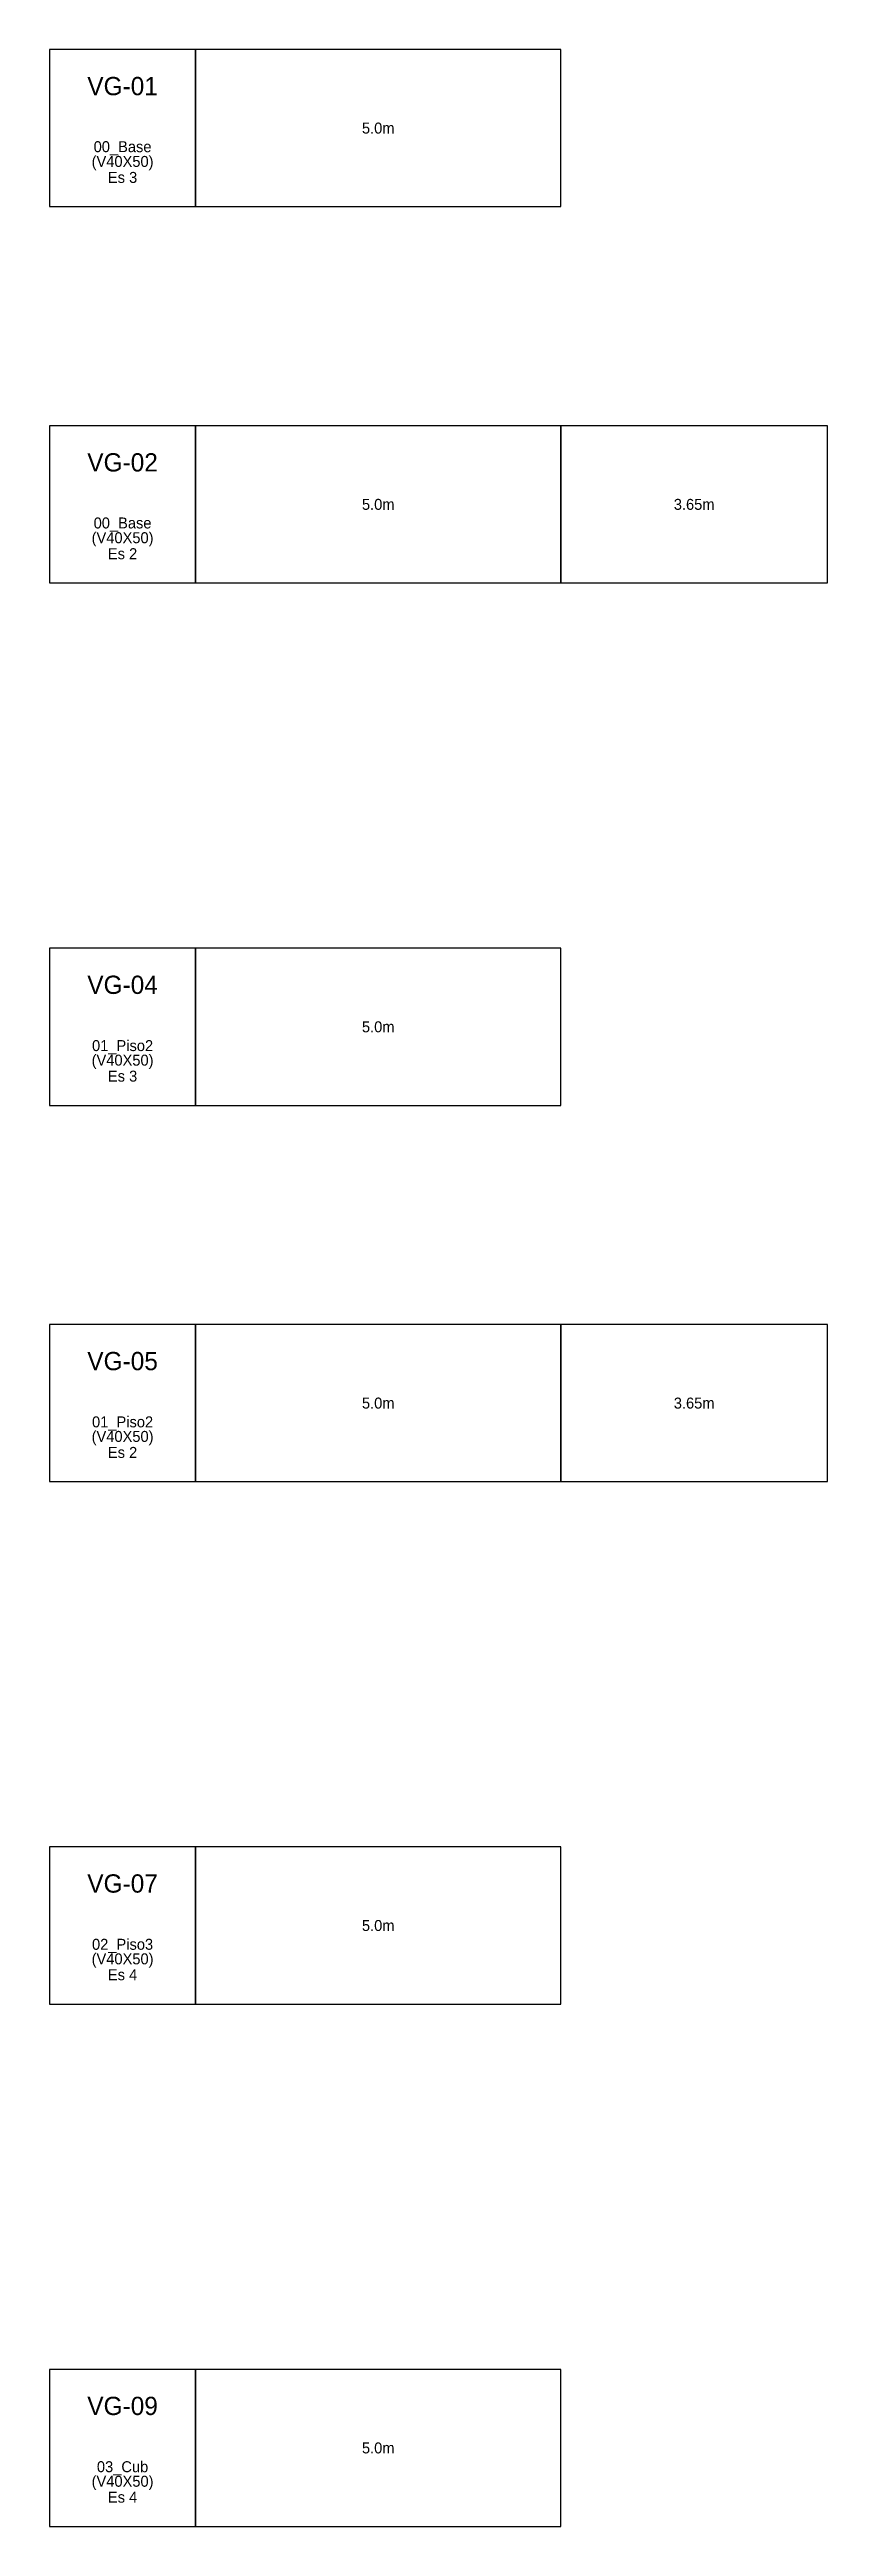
# Model space of a CAD drawing. Header units: metres. Extents: x 0 to 10.7, y -31.8 to 2.1.
import ezdxf
from ezdxf.enums import TextEntityAlignment as Align

# ---------------------------------------------------------------- set-up
doc = ezdxf.new("R2010")
doc.units = ezdxf.units.M

msp = doc.modelspace()

# ---------------------------------------------------------------- linework, layer by layer
for points in [[(0, 0), (2, 0), (2, 2.15), (0, 2.15)], [(2, 0), (7, 0), (7, 2.15), (2, 2.15)], [(0, -5.15), (2, -5.15), (2, -3), (0, -3)], [(2, -5.15), (7, -5.15), (7, -3), (2, -3)], [(7, -5.15), (10.65, -5.15), (10.65, -3), (7, -3)], [(0, -12.3), (2, -12.3), (2, -10.15), (0, -10.15)], [(2, -12.3), (7, -12.3), (7, -10.15), (2, -10.15)], [(0, -17.45), (2, -17.45), (2, -15.3), (0, -15.3)], [(2, -17.45), (7, -17.45), (7, -15.3), (2, -15.3)], [(7, -17.45), (10.65, -17.45), (10.65, -15.3), (7, -15.3)], [(0, -24.6), (2, -24.6), (2, -22.45), (0, -22.45)], [(2, -24.6), (7, -24.6), (7, -22.45), (2, -22.45)], [(0, -31.75), (2, -31.75), (2, -29.6), (0, -29.6)], [(2, -31.75), (7, -31.75), (7, -29.6), (2, -29.6)]]:
    msp.add_lwpolyline(points, close=True)

# ---------------------------------------------------------------- texts
for s, height, p in [('VG-01', 0.25, (1, 1.65)), ('5.0m', 0.15, (4.5, 1.075)), ('(V40X50)', 0.15, (1, 0.6)), ('00_Base', 0.15, (1, 0.8)), ('Es 3', 0.15, (1, 0.4)), ('VG-02', 0.25, (1, -3.5)), ('5.0m', 0.15, (4.5, -4.075)), ('3.65m', 0.15, (8.825, -4.075)), ('00_Base', 0.15, (1, -4.35)), ('(V40X50)', 0.15, (1, -4.55)), ('Es 2', 0.15, (1, -4.75)), ('VG-04', 0.25, (1, -10.65)), ('5.0m', 0.15, (4.5, -11.225)), ('01_Piso2', 0.15, (1, -11.5)), ('(V40X50)', 0.15, (1, -11.7)), ('Es 3', 0.15, (1, -11.9)), ('VG-05', 0.25, (1, -15.8)), ('01_Piso2', 0.15, (1, -16.65)), ('5.0m', 0.15, (4.5, -16.375)), ('3.65m', 0.15, (8.825, -16.375)), ('(V40X50)', 0.15, (1, -16.85)), ('Es 2', 0.15, (1, -17.05)), ('VG-07', 0.25, (1, -22.95)), ('02_Piso3', 0.15, (1, -23.8)), ('5.0m', 0.15, (4.5, -23.525)), ('(V40X50)', 0.15, (1, -24)), ('Es 4', 0.15, (1, -24.2)), ('VG-09', 0.25, (1, -30.1)), ('5.0m', 0.15, (4.5, -30.675)), ('(V40X50)', 0.15, (1, -31.15)), ('03_Cub', 0.15, (1, -30.95)), ('Es 4', 0.15, (1, -31.35))]:
    msp.add_text(s, height=height).set_placement(p, align=Align.MIDDLE)

doc.saveas('drawing.dxf')
